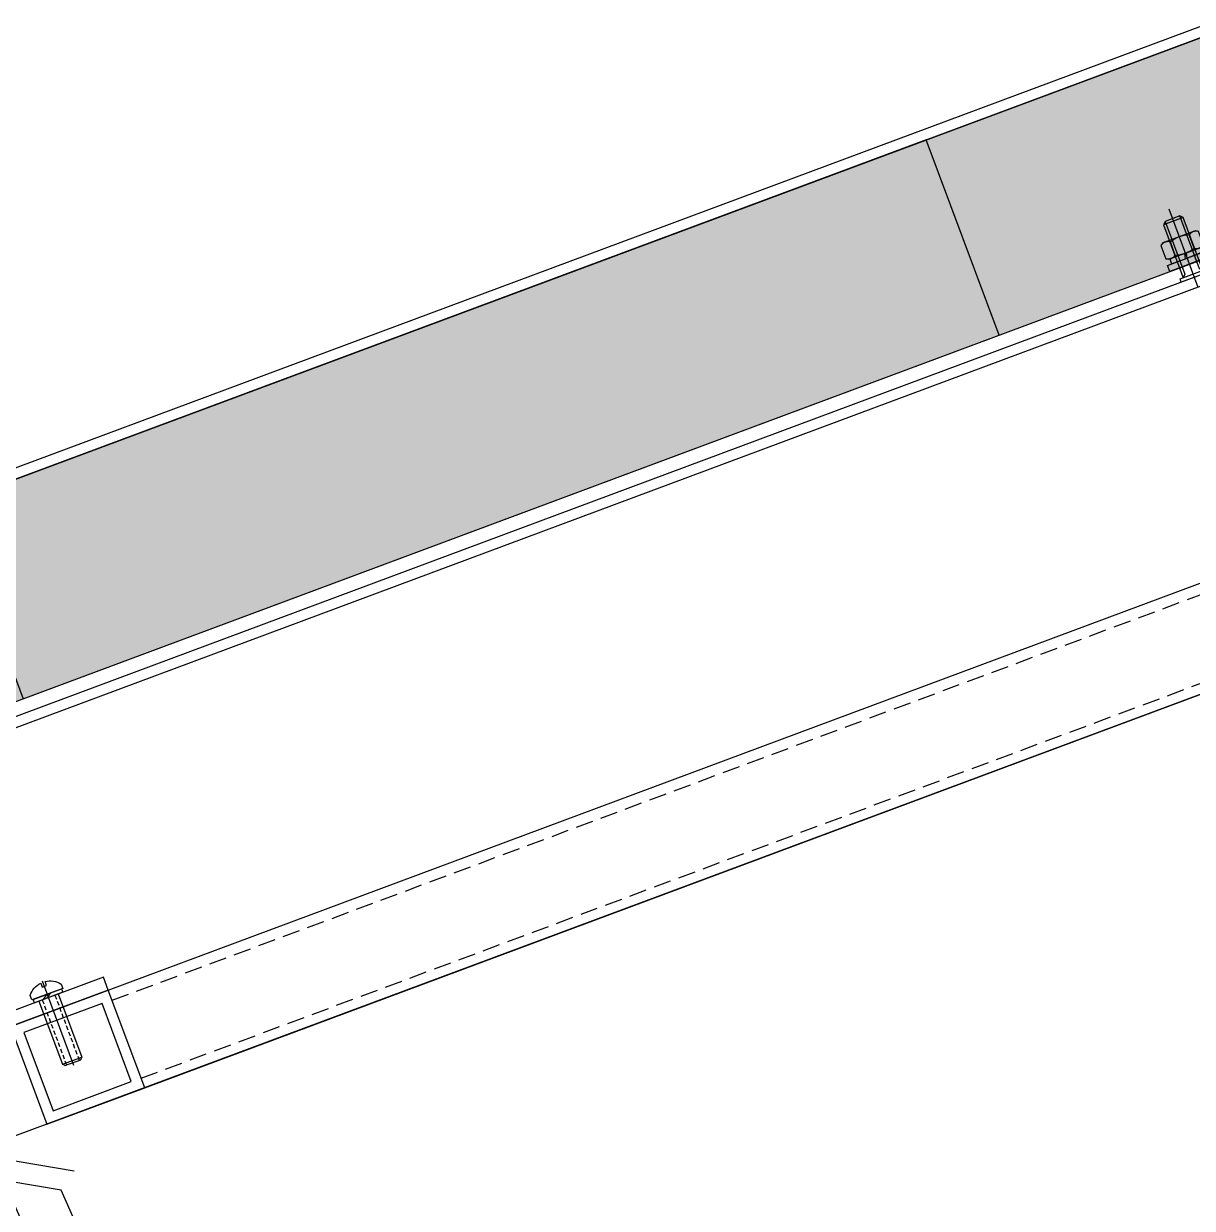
# Model space of a CAD drawing. Extents: x 12199666 to 24617114, y 1197707 to 2548648.
# Drawn here: x 12326377.3 to 12326713.4, y 1251124.7 to 1251465.4 of the extents above; entities that cross this region are included whole.
import ezdxf

# ---------------------------------------------------------------- set-up
doc = ezdxf.new("R2010")
doc.units = 0
doc.header["$LTSCALE"] = 10
doc.header["$MEASUREMENT"] = 0
for name, pattern in [('TX-PLAN-T1-F11$0$ACAD_ISO04W100', [30, 24, -3, 0, -3]), ('TX-PLAN-T1-F11$0$CENTER', [2, 1.25, -0.25, 0.25, -0.25]), ('TX-PLAN-T1-F11$0$CENTER-PISA', [11, 6, -2, 1, -2]), ('TX-PLAN-T1-F11$0$CENTER2', [1.125, 0.75, -0.125, 0.125, -0.125]), ('TX-PLAN-T1-F11$0$DASHED', [0.75, 0.5, -0.25]), ('TX-PLAN-T1-F11$0$HIDDEN', [0.375, 0.25, -0.125]), ('TX-PLAN-T1-F11$0$HIDDEN-PISA', [4.5, 2.5, -2])]:
    doc.linetypes.add(name, pattern=pattern)
doc.layers.add('TX-PLAN-T1-F11$0$_EDO-ALUMINIUM-SECTION', color=90, linetype='Continuous', lineweight=30)
doc.layers.add('TX-PLAN-T1-F11$0$幕墙线', color=114, linetype='Continuous', lineweight=30)
for name, color, linetype in [('TX-PLAN-T1-F11$0$AXIS', 3, 'Continuous'), ('TX-PLAN-T1-F11$0$F-Alum', 4, 'Continuous'), ('TX-PLAN-T1-F11$0$F-center', 6, 'TX-PLAN-T1-F11$0$ACAD_ISO04W100'), ('TX-PLAN-T1-F11$0$F-dashed line', 8, 'TX-PLAN-T1-F11$0$DASHED'), ('TX-PLAN-T1-F11$0$F_MISC', 8, 'Continuous'), ('TX-PLAN-T1-F11$0$INSUL', 173, 'Continuous'), ('TX-PLAN-T1-F11$0$中心线', 1, 'TX-PLAN-T1-F11$0$CENTER2'), ('TX-PLAN-T1-F11$0$虚线', 8, 'TX-PLAN-T1-F11$0$HIDDEN'), ('TX-PLAN-T1-F11$0$螺栓钉类', 241, 'Continuous')]:
    doc.layers.add(name, color=color, linetype=linetype)

# ---------------------------------------------------------------- blocks, each defined once
blk = doc.blocks.new('*U194')
at = {"layer": 'TX-PLAN-T1-F11$0$中心线', "color": 1, "linetype": 'TX-PLAN-T1-F11$0$CENTER', "ltscale": 2.357948}
blk.add_line((0, 20.9), (0, -4.96), dxfattribs=at)
at = {"layer": 'TX-PLAN-T1-F11$0$虚线', "linetype": 'TX-PLAN-T1-F11$0$HIDDEN', "ltscale": 0.5}
for p, q in [((-1.95, 0), (-1.95, 20)), ((1.95, 0), (1.95, 20))]:
    blk.add_line(p, q, dxfattribs=at)
at = {"layer": 'TX-PLAN-T1-F11$0$螺栓钉类', "color": 241, "linetype": 'Continuous'}
for p, q in [((-2.41, 20), (-3, 19.41)), ((3, 19.41), (-3, 19.41)), ((-3, 0), (-3, 19.41)), ((2.41, 20), (-2.41, 20)), ((2.41, 20), (3, 19.41)), ((3, 0), (3, 19.41)), ((-0.91, -1), (0.53, 0)), ((0.24, -1), (1.69, 0))]:
    blk.add_line(p, q, dxfattribs=at)
blk.add_lwpolyline([(4.35, 0), (4.35, -1), (-4.35, -1), (-4.35, 0)], close=True, dxfattribs=at)
blk.add_lwpolyline([(-4.75, -1), (4.75, -1), (4.75, -2.32, -0.207256), (0.66, -4.66), (0.66, -3.38), (-0.66, -3.38), (-0.66, -4.66, -0.207256), (-4.75, -2.32)], format="xyb", close=True, dxfattribs=at)
blk = doc.blocks.new('TX-PLAN-T1-F11$0$M6_Nut-3-flat-2')
at = {"color": 32}
for p, q in [((0.46, 2.89), (4.54, 2.89)), ((0.46, -2.89), (4.54, -2.89))]:
    blk.add_line(p, q, dxfattribs=at)
blk.add_lwpolyline([(0, -5), (0.45, -5.77), (4.55, -5.77), (5, -5), (5, 5), (4.55, 5.77), (0.45, 5.77), (0, 5)], close=True, dxfattribs=at)
at = {"color": 32, "flags": 128}
for points in [[(0.46, 5.77, 0.055442), (0.19, 5.29, 0.098699), (0, 4.33, 0.098696), (0.19, 3.37, 0.055655), (0.46, 2.89, 0.078858), (0, 0, 0.07907), (0.46, -2.89, 0.055442), (0.19, -3.37, 0.098699), (0, -4.33, 0.098696), (0.19, -5.29, 0.055655), (0.46, -5.77)], [(4.54, -5.77, 0.055441), (4.81, -5.29, 0.098699), (5, -4.33, 0.098699), (4.81, -3.37, 0.055653), (4.54, -2.89, 0.078857), (5, 0, 0.07907), (4.54, 2.89, 0.055441), (4.81, 3.37, 0.098699), (5, 4.33, 0.098699), (4.81, 5.29, 0.055653), (4.54, 5.77)]]:
    blk.add_lwpolyline(points, format="xyb", dxfattribs=at)
blk = doc.blocks.new('TX-PLAN-T1-F11$0$M6_Spring_Washer-flat-2')
at = {"color": 32}
for points in [[(0, 0.52), (1.5, 0.12), (1.5, 4.75), (0, 4.75)], [(1.5, -0.4), (1.5, -4.75), (0, -4.75), (0, 0)]]:
    blk.add_lwpolyline(points, close=True, dxfattribs=at)
blk = doc.blocks.new('TX-PLAN-T1-F11$0$M6_Flat_Washer-flat-2')
at = {"color": 32}
blk.add_lwpolyline([(0, 6), (1.9, 6), (1.9, -6), (0, -6)], close=True, dxfattribs=at)
blk = doc.blocks.new('TX-PLAN-T1-F11$0$M6x18_Stud_Bolt-flat-2')
at = {"color": 8, "linetype": 'TX-PLAN-T1-F11$0$HIDDEN-PISA'}
for p, q in [((1.75, 2.25), (1, 3)), ((18, 2.25), (1.75, 2.25)), ((17.25, -3), (17.25, 3)), ((1, -3), (1.75, -2.25)), ((1.75, -2.25), (18, -2.25))]:
    blk.add_line(p, q, dxfattribs=at)
at = {"color": 54}
blk.add_line((18, -2.25), (18, 2.25), dxfattribs=at)
blk.add_lwpolyline([(0, 4), (1, 4), (1, -4), (0, -4)], close=True, dxfattribs=at)
blk.add_lwpolyline([(1, -3), (17.25, -3), (18, -2.25), (18, 2.25), (17.25, 3), (1, 3)], dxfattribs=at)
at = {"layer": 'TX-PLAN-T1-F11$0$AXIS', "color": 8, "linetype": 'TX-PLAN-T1-F11$0$CENTER-PISA'}
blk.add_line((21, 0), (-3, 0), dxfattribs=at)
blk = doc.blocks.new('*U195')
at = {"layer": 'TX-PLAN-T1-F11$0$INSUL', "lineweight": 0}
h = blk.add_hatch(dxfattribs=at)
h.set_pattern_fill('岩棉', color=256, scale=60, style=0, pattern_type=2)
h.set_pattern_definition([(171.7889, (31.98, 119.4286), (-403.9210345, 60.0000015), [2.0005, -418.1072]), (146.90866, (33.7337, 118.2857), (-95.0402426, 60.000001), [2.0932, -437.4871]), (132.32733, (35.0349, 116.8571), (-106.920274, 119.9999995), [1.9323, -403.8515]), (114.797, (35.827, 115.143), (-23.76006, 60), [1.8884, -196.3933]), (91.62022, (35.8834, 113.1429), (-11.88003, 360), [2.0008, -418.1672]), (82.824825, (30.05657, 66.85714), (83.160209665, 659.99999822), [46.65104, -9750.0678]), (97.175175, (41.82346, 66.85714), (-83.16021149, 659.999997991), [46.65104, -9750.0678]), (88.37978, (35.9966, 113.1429), (11.880026, 360), [2.0008, -418.1672]), (65.203, (36.053, 115.143), (23.76006, 60), [1.8884, -196.3933]), (47.67267, (36.8452, 116.8571), (106.920274, 120), [1.9323, -403.8515]), (33.09134, (38.1463, 118.2857), (95.040242, 60.000002), [2.0932, -437.4871]), (8.2111, (39.9, 119.4286), (403.921035, 60), [2.0005, -418.1072]), (87.1662, (30, 65.7143), (11.880025, 180), [1.1443, -239.1496]), (103.9014, (30.283, 64.5714), (-47.520122, 180), [1.1773, -246.0642]), (111.6036, (30.735, 63.429), (-11.88003, 60), [1.2292, -63.304]), (122.76135, (31.4709, 62.2857), (-35.640092, 60), [1.359, -284.0386]), (138.29055, (32.4326, 61.4286), (-71.280182, 60.000001), [1.2883, -269.2446]), (152.0035, (33.5074, 60.8571), (-106.920275, 60), [1.2173, -254.4187]), (166.4772, (34.6954, 60.5714), (-237.600608, 60.000002), [1.2219, -255.3723]), (167.07075, (35.94, 60.2857), (-249.48064, 60), [1.277, -266.8823]), (12.92924, (35.94, 60.2857), (249.48064, 60), [1.277, -266.8823]), (13.5228, (37.1846, 60.5714), (237.600609, 60), [1.2219, -255.3723]), (27.9965, (38.3726, 60.8571), (118.800303, 60.000002), [1.2173, -254.4187]), (41.70945, (39.4475, 61.4286), (71.280181, 60.000002), [1.2883, -269.2446]), (57.23865, (40.4092, 62.2857), (118.800303, 180.000001), [1.359, -284.0386]), (68.3964, (41.145, 63.429), (11.88003, 60), [1.2292, -63.304]), (76.0986, (41.5972, 64.5714), (11.88003, 60), [1.1773, -246.0642]), (92.8338, (41.88, 65.7143), (-11.88003, 180), [1.1443, -239.1496])])
h.paths.add_polyline_path([(0, 0), (429.97, 0), (429.97, 60), (0, 60)])
at = {"layer": 'TX-PLAN-T1-F11$0$INSUL'}
blk.add_lwpolyline([(0, 0), (429.97, 0), (429.97, 60), (0, 60)], close=True, dxfattribs=at)
blk = doc.blocks.new('TX-PLAN-T1-F11$0$A$C6BF074A9')
at = {"layer": 'TX-PLAN-T1-F11$0$F-Alum', "flags": 128}
blk.add_lwpolyline([(105.02, -178.32), (-174.94, 306.28, 0.000002), (-174.94, 306.28, 0.098699), (-175.33, 306.72, 0.082496), (-175.76, 306.95, 0.052185), (-176.07, 307.02, 0.043988), (-176.33, 307.03, 0.036571), (-176.55, 307, 0.034751), (-176.75, 306.94, 0.021821), (-176.87, 306.89, 0.022803), (-176.99, 306.83), (-190.85, 298.82), (-189.35, 296.23), (-176.79, 303.48), (-176.24, 305.53), (-176.79, 303.48), (101.67, -178.52)], format="xyb", dxfattribs=at)
at = {"layer": 'TX-PLAN-T1-F11$0$F-Alum'}
blk.add_lwpolyline([(41.16, -207.71), (43.75, -206.21), (-210.4, 233.71), (-212.99, 232.21)], close=True, dxfattribs=at)
at = {"layer": 'TX-PLAN-T1-F11$0$F_MISC', "ltscale": 18000, "extrusion": (6.80052e-07, -9.06782e-07, -1), "xscale": -1, "rotation": 239.9840001645362}
for p in [(-37.88, -68.1, 0), (-103.17, -181.12, 0)]:
    blk.add_blockref('*U195', p, dxfattribs=at)
at = {"layer": 'TX-PLAN-T1-F11$0$F_MISC', "rotation": 30.01599997489868}
for name, p in [('TX-PLAN-T1-F11$0$M6x18_Stud_Bolt-flat-2', (11.7, -150.72)), ('TX-PLAN-T1-F11$0$M6_Nut-3-flat-2', (18.1, -147.01)), ('TX-PLAN-T1-F11$0$M6_Flat_Washer-flat-2', (15.16, -148.71)), ('TX-PLAN-T1-F11$0$M6_Spring_Washer-flat-2', (16.8, -147.76))]:
    blk.add_blockref(name, p, dxfattribs=at)
blk = doc.blocks.new('*U193')
at = {"layer": 'TX-PLAN-T1-F11$0$F-Alum', "flags": 128}
for points in [[(70.6, 53.7), (20.37, 24.69), (53.01, -31.8), (56.47, -29.8), (25.84, 23.22), (72.6, 50.24)], [(38, -5.83), (12.03, -20.83), (27.04, -46.81), (53.01, -31.8)], [(36.91, -9.93), (16.13, -21.93), (28.14, -42.71), (48.91, -30.71)]]:
    blk.add_lwpolyline(points, close=True, dxfattribs=at)
for points in [[(53.01, -31.8), (390.07, -615.22)], [(27.04, -46.81), (364.1, -630.23)]]:
    blk.add_lwpolyline(points, dxfattribs=at)
at = {"layer": 'TX-PLAN-T1-F11$0$F-center'}
blk.add_line((0, -30.81), (0, 345.67), dxfattribs=at)
at = {"layer": 'TX-PLAN-T1-F11$0$F-dashed line', "flags": 128}
for points in [[(50.28, -33.38), (387.33, -616.8)], [(29.58, -45.34), (366.63, -628.76)]]:
    blk.add_lwpolyline(points, dxfattribs=at)
blk.add_blockref('TX-PLAN-T1-F11$0$A$C6BF074A9', (295.39, -154.94))
at = {"layer": 'TX-PLAN-T1-F11$0$F_MISC', "rotation": 120.0159999850837}
blk.add_blockref('*U194', (48.05, -15.22), dxfattribs=at)
blk = doc.blocks.new('TX-PLAN-T1-F11$0$jiao1')
at = {"layer": 'TX-PLAN-T1-F11$0$F-Alum'}
blk.add_lwpolyline([(-6, 308.06), (-60, 272.24), (-60, 19.08), (-12.5, 50.59), (-12.5, -15.49), (-60, -47), (-60, -63.8), (-6, -27.98), (-6, 308.06)], dxfattribs=at)
blk = doc.blocks.new('TX-PLAN-T1-F11$0$A$C21521A5F')
at = {"rotation": 90}
blk.add_blockref('*U193', (388.72, -4239.78, 0), dxfattribs=at)
at = {"color": 7, "true_color": 0xffffff, "rotation": 90}
blk.add_blockref('TX-PLAN-T1-F11$0$jiao1', (388.72, -4239.78, 0), dxfattribs=at)
blk = doc.blocks.new('TX-PLAN-T1-F11$0$标准层幕墙0118')
at = {"color": 3}
blk.add_blockref('TX-PLAN-T1-F11$0$A$C21521A5F', (32561.28, 9139.78, 0), dxfattribs=at)
blk = doc.blocks.new('TX-PLAN-T1-F11')
at = {"layer": 'TX-PLAN-T1-F11$0$幕墙线'}
blk.add_lwpolyline([(12327110.09, 1255577.81), (12327563.67, 1254360.76), (12326860.54, 1254098.72), (12327314.12, 1252881.66), (12326611, 1252619.62), (12327064.58, 1251402.56), (12326361.46, 1251140.52), (12326817.78, 1250114.81), (12326089.39, 1249790.76), (12326304.54, 1248688.97), (12325520.48, 1248535.86), (12325442.36, 1247415.99), (12324645.42, 1247471.58), (12324279.38, 1246410.33), (12323524.17, 1246670.82), (12322895.29, 1245740.91), (12322233.54, 1246188.44), (12321384.89, 1245453.57), (12320861.94, 1246057.49), (12320853.42, 1246069.46), (12319874.16, 1245556.94)], dxfattribs=at)
at = {"layer": 'TX-PLAN-T1-F11$0$_EDO-ALUMINIUM-SECTION', "rotation": 350.4236156863823}
blk.add_blockref('TX-PLAN-T1-F11$0$标准层幕墙0118', (12293055.45, 1251790.44), dxfattribs=at)

msp = doc.modelspace()

# ---------------------------------------------------------------- block references
msp.add_blockref('TX-PLAN-T1-F11', (0, 0))

doc.saveas('drawing.dxf')
